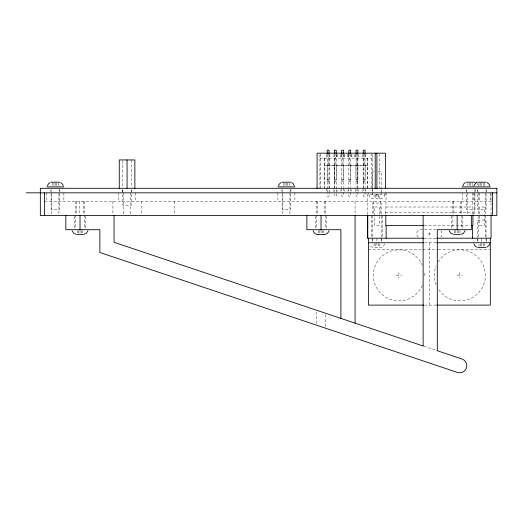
<?xml version="1.0" encoding="UTF-8"?>
<svg xmlns="http://www.w3.org/2000/svg" width="523" height="523" viewBox="0 0 523 523"><rect width="100%" height="100%" fill="white"/><g stroke="black" fill="none" stroke-linecap="round" stroke-linejoin="round"><path stroke-width="0.39" stroke-dasharray="2.62 1.96" d="M367.689 214.698L367.695 193.634M386.124 192.83L385.811 214.221M384.987 194.249L383.849 197.223L381.162 198.93L372.141 198.766L369.65 196.785L368.826 194.249M384.823 243.803L383.483 246.111L381.162 247.418L372.651 247.418L370.735 246.464L369.375 244.81M319.913 158.142L372.369 158.142M373.899 171.564L372.651 171.564L372.651 194.249M378.005 171.564L381.162 171.564L381.162 194.249M329.13 179.762L327.143 179.762L327.143 165.582M341.545 179.762L343.533 179.762L343.533 165.582M348.749 179.762L350.737 179.762L350.737 165.582M363.152 179.762L365.139 179.762L365.139 165.582M327.228 180.33L329.045 180.33M334.432 180.33L336.243 180.33M341.63 180.33L343.448 180.33M348.834 180.33L350.652 180.33M356.039 180.33L357.85 180.33M363.237 180.33L365.054 180.33M356.039 181.226L357.85 181.226M363.237 181.226L365.054 181.226M327.228 181.252L329.045 181.252M334.432 181.252L336.243 181.252M341.63 181.252L343.448 181.252M348.834 181.252L350.652 181.252M44.579 201.335L492.594 201.335M385.811 207.01L472.923 207.016L472.923 214.227M424.075 225.439L469.661 225.439M436.247 229.695L420.858 229.695A4.256 4.256 0 0 0 418.733 237.632M427.945 233.944L430.782 233.944M424.101 238.2L436.247 238.2M424.486 242.737L435.868 242.737M368.401 249.824L422.048 249.824M422.859 249.824L437.49 249.824M438.307 249.824L490.326 249.824M396.048 275.346L401.716 275.346M457.01 275.346L462.678 275.346M424.486 305.118L435.868 305.118M424.009 346.265L436.404 350.423M477.283 183.508L478.623 185.809M491.038 193.641L491.038 214.705M490.326 192.83L490.326 201.335M486.357 189.81L486.357 191.32M486.357 238.959L486.357 242.737M486.076 189.306L486.076 209.56L477.571 209.56L477.571 189.306M486.076 237.063L486.076 220.052L477.571 220.052L477.571 237.063M486.076 237.873L486.076 241.927M485.364 192.83L485.364 237.39M484.658 182.991L484.658 186.168M484.658 243.443L484.658 246.621M483.239 182.991L483.239 186.168M483.239 243.443L483.239 246.621M481.82 182.978L481.82 185.371M481.82 238.959L481.82 241.979M481.82 243.515L481.82 246.634M480.402 182.991L480.402 186.168M480.402 243.443L480.402 246.621M479.212 192.83L479.212 201.335M478.983 182.991L478.983 185.371M478.983 244.241L478.983 246.621M478.277 192.83L478.277 237.39M477.571 237.873L477.571 241.927M477.283 189.81L477.283 191.32M477.283 238.959L477.283 242.737M475.244 189.81L475.244 191.32M474.962 189.306L474.962 209.56L466.451 209.56L466.451 189.306M474.25 192.83L474.25 214.705M473.315 192.83L473.315 201.335M473.315 214.273L473.315 212.678L385.412 212.678L385.412 214.273M472.609 192.83L472.609 207.016M472.125 182.991L472.125 186.168M470.707 182.978L470.707 185.371M469.288 182.991L469.288 186.168M467.869 182.991L467.869 185.371M467.163 192.83L467.163 214.705M466.17 189.81L466.17 191.32M462.822 216.306L462.822 228.904M462.201 192.83L462.201 201.335M461.404 201.335L461.404 214.299M461.404 215.11L461.404 228.884M460.698 201.335L460.698 214.731M459.985 230.401L459.985 233.578M459.848 272.509L459.848 278.184M458.573 230.401L458.573 233.578M457.154 230.401L457.154 233.591M455.736 230.401L455.736 233.578M454.317 230.401L454.317 233.578M453.611 201.335L453.611 214.731M452.898 201.335L452.898 214.299M452.898 215.11L452.898 228.884M451.48 216.306L451.48 228.904M429.363 232.526L429.363 235.363M429.363 242.737L429.363 305.118M398.879 272.509L398.879 278.184M385.412 192.83L385.412 194.249L368.401 194.249L368.401 192.83M382.575 215.515L382.575 237.39M381.444 189.81L381.444 191.32M381.444 238.959L381.444 242.737M381.162 237.063L381.162 203.042L372.651 203.042L372.651 237.063M381.162 237.873L381.162 241.927M380.45 201.335L380.45 214.731M379.744 153.984L379.744 187.822M379.744 198.93L379.744 194.955L374.069 194.955L374.069 198.93M379.744 243.443L379.744 247.418M378.325 194.955L378.325 198.93M378.325 243.443L378.325 247.418M376.906 194.249L376.906 198.93M376.906 238.2L376.906 241.979M376.906 242.737L376.906 247.418M375.488 194.955L375.488 198.93M375.488 243.443L375.488 247.418M374.52 215.822L374.52 207.01L379.293 207.01L379.293 225.439L374.52 225.439L374.52 216.274M374.069 243.443L374.069 247.418M373.363 201.335L373.363 214.731M372.651 237.873L372.651 241.927M372.369 154.599L372.369 188.626M372.369 189.81L372.369 191.32M372.369 192.83L372.369 194.249M372.369 238.959L372.369 242.737M371.663 153.605L371.663 187.822M371.238 215.515L371.238 237.39M367.747 158.142L367.747 165.346L324.535 165.346L324.535 158.142M367.747 188.267L367.747 165.582L324.535 165.582L324.535 187.456M367.408 158.142L367.408 187.822M365.845 189.81L365.845 191.32M365.564 154.363L365.564 158.142M365.054 154.285L365.054 187.476M365.054 188.267L365.054 191.444M365.054 192.242L365.054 196.21L363.237 196.21L363.237 192.242M364.145 152.899L364.145 165.346M363.237 154.285L363.237 187.476M363.237 188.267L363.237 191.444M363.152 158.142L363.152 187.822M362.727 154.363L362.727 158.142M362.446 189.81L362.446 191.32M358.647 189.81L358.647 191.32M358.36 154.363L358.36 158.142M357.935 165.582L357.935 179.762L355.954 179.762L355.954 165.582M357.85 154.285L357.85 187.476M357.85 188.267L357.85 191.444M357.85 192.242L357.85 196.21L356.039 196.21L356.039 192.242M357.595 158.142L357.595 187.822M356.948 152.605L356.948 165.346M356.039 154.285L356.039 187.476M356.039 188.267L356.039 191.444M355.529 154.363L355.529 158.142M355.241 189.81L355.241 191.32M355.071 201.335L355.071 215.515M354.764 154.363L354.764 158.142M351.927 154.363L351.927 158.142M351.443 189.81L351.443 191.32M351.162 154.363L351.162 158.142M350.652 154.292L350.652 187.476M350.652 188.267L350.652 191.444M350.652 192.242L350.652 196.21L348.834 196.21L348.834 192.242M349.743 152.938L349.743 165.346M348.834 154.292L348.834 187.476M348.834 188.267L348.834 191.444M348.325 154.363L348.325 158.142M348.043 189.81L348.043 191.32M347.56 154.363L347.56 158.142M344.722 154.363L344.722 158.142M344.239 189.81L344.239 191.32M343.957 154.363L343.957 158.142M343.448 154.292L343.448 187.476M343.448 188.267L343.448 191.444M343.448 192.242L343.448 196.21L341.63 196.21L341.63 192.242M342.539 152.585L342.539 165.346M341.63 154.292L341.63 187.476M341.63 188.267L341.63 191.444M341.12 154.363L341.12 158.142M340.839 189.81L340.839 191.32M340.355 154.363L340.355 158.142M337.518 154.363L337.518 158.142M337.041 189.81L337.041 191.32M336.753 154.363L336.753 158.142M336.328 165.582L336.328 179.762L334.347 179.762L334.347 165.582M336.243 154.292L336.243 189.065M336.243 189.856L336.243 193.033M336.243 193.824L336.243 196.21L334.432 196.21L334.432 193.824M335.335 152.585L335.335 165.346M334.687 158.142L334.687 187.822M334.432 154.292L334.432 189.065M334.432 189.856L334.432 193.033M333.922 154.363L333.922 158.142M333.635 189.81L333.635 191.32M329.836 189.81L329.836 191.32M329.555 154.363L329.555 158.142M329.13 158.142L329.13 187.822M329.045 154.292L329.045 196.21L327.228 196.21L327.228 193.824M328.137 152.585L328.137 165.346M327.228 154.292L327.228 189.065M327.228 189.856L327.228 193.033M326.718 154.363L326.718 158.142M326.718 216.306L326.718 229.695M326.437 188.293L326.437 191.32M325.299 201.335L325.299 214.299M325.299 215.11L325.299 228.884M325.299 314.735L325.299 326.542M324.593 201.335L324.593 214.731M324.168 158.142L324.168 188.626M323.881 230.401L323.881 233.578M322.462 230.401L322.462 233.578M321.044 230.401L321.044 233.591M320.619 153.605L320.619 187.822M319.913 154.599L319.913 188.626M319.631 230.401L319.631 233.578M318.213 230.401L318.213 233.578M317.5 201.335L317.5 214.731M316.794 201.335L316.794 214.299M316.794 215.11L316.794 228.884M316.794 311.878L316.794 324.476M315.376 216.306L315.376 228.904M294.9 192.83L294.9 201.335M290.932 189.81L290.932 191.32M290.651 189.306L290.651 209.56L282.145 209.56L282.145 189.306M289.938 192.83L289.938 214.705M289.232 182.991L289.232 186.168M287.813 182.991L287.813 186.168M286.395 182.978L286.395 185.371M284.976 182.991L284.976 186.168M283.558 182.991L283.558 185.371M282.851 192.83L282.851 214.705M281.858 189.81L281.858 191.32M277.89 192.83L277.89 201.335M174.492 201.335L174.492 214.731M141.243 201.335L141.243 214.731M135.568 192.83L135.568 201.335M131.6 189.81L131.6 191.32M131.319 159.94L131.319 187.482M131.319 189.81L131.319 205.31L122.813 205.31L122.813 189.914M130.606 192.83L130.606 214.705M123.52 192.83L123.52 214.705M122.813 160.751L122.813 187.482M122.526 189.81L122.526 191.32M122.245 189.81L122.245 191.32M118.558 192.83L118.558 201.335M112.89 201.335L112.89 214.731M85.694 216.306L85.694 229.695M84.281 201.335L84.281 214.299M84.281 215.11L84.281 228.884M83.569 201.335L83.569 214.731M82.863 230.401L82.863 233.578M81.444 230.401L81.444 233.578M80.026 230.401L80.026 233.591M79.633 201.335L79.633 214.731M78.607 230.401L78.607 233.578M77.188 230.401L77.188 233.578M76.482 201.335L76.482 214.731M75.77 201.335L75.77 214.299M75.77 215.11L75.77 228.884M74.351 216.306L74.351 229.695M63.865 192.83L63.865 201.335M59.89 189.81L59.89 191.32M59.609 189.306L59.609 209.56L51.104 209.56L51.104 189.306M58.903 192.83L58.903 214.705M58.19 182.991L58.19 186.168M56.772 182.991L56.772 186.168M55.353 182.978L55.353 185.371M53.941 182.991L53.941 186.168M52.522 182.991L52.522 185.371M51.81 192.83L51.81 214.705M50.816 189.81L50.816 191.32M46.848 192.83L46.848 201.335M440.876 230.937A4.256 4.256 0 0 1 440.876 236.952M424.303 273.124A25.522 25.522 0 0 1 424.303 277.563M422.316 285.453A25.522 25.522 0 0 1 383.248 295.515A25.522 25.522 0 0 1 383.248 255.178A25.522 25.522 0 0 1 422.316 265.233M438.124 261.951A25.522 25.522 0 0 1 476.623 256.113A25.522 25.522 0 0 1 476.061 295.05A25.522 25.522 0 0 1 437.744 288.108M436.13 284.767A25.522 25.522 0 0 1 436.13 265.926M484.206 207.016L479.434 207.016L479.434 225.439L484.206 225.439L484.206 207.016"/><path stroke-width="0.78" d="M367.689 238.2L367.689 215.509L367.689 238.2L423.676 238.2M47.443 185.809L48.417 183.906L50.09 182.573M87.942 230.761L86.197 233.421L83.706 234.369M278.478 185.809L279.452 183.906L281.132 182.573M328.96 230.761C328.411 232.872 326.319 234.69 324.051 234.369M462.79 185.809L463.764 183.906L465.444 182.573M473.903 185.809L475.649 183.148M465.071 230.761L463.326 233.421L460.835 234.369M489.737 243.803L488.763 245.712L487.083 247.046M476.087 182.834L476.558 182.573M51.104 182.2L59.609 182.2M282.145 182.2L290.651 182.2M466.451 182.2L474.962 182.2M477.571 182.2L486.076 182.2M46.848 186.874L63.865 186.874M277.89 186.874L294.9 186.874M462.201 186.874L490.326 186.874M26.15 192.83L496.85 192.83M423.257 225.439L385.811 225.439L385.811 215.025M471.295 225.439L472.923 225.439L472.923 215.025M76.345 234.369L73.854 233.421L72.109 230.761M77.188 234.369L82.863 234.369M318.036 234.369C315.774 234.69 313.682 232.872 313.127 230.761M318.213 234.369L323.881 234.369M453.467 234.369L450.976 233.421L449.237 230.761M454.317 234.369L459.985 234.369M436.679 238.2L491.038 238.2L491.038 215.509M368.401 242.737L423.676 242.737M436.679 242.737L490.326 242.737M477.571 247.418L486.076 247.418M423.676 305.118L368.401 305.118L368.401 238.2M436.679 305.118L490.326 305.118L490.326 238.2M423.238 346.01L114.053 242.299L114.053 215.515M437.176 350.685L461.966 359A7.087 7.087 0 0 1 466.438 367.97A7.087 7.087 0 0 1 457.462 372.441L99.873 252.498L99.873 229.695L65.846 229.695L65.846 215.515M487.083 182.573L488.763 183.906L489.737 185.809M475.969 182.573L476.44 182.834M476.558 247.046L474.877 245.712L473.903 243.803M291.657 182.573L293.338 183.906L294.312 185.809M60.622 182.573L62.296 183.906L63.27 185.809M492.594 192.83L492.594 215.515M472.609 225.439L472.609 238.2M471.328 215.515L471.328 229.695L437.306 229.695L437.306 350.724M457.154 215.515L457.154 229.695M423.127 215.515L423.127 345.965M386.124 225.439L386.124 238.2M385.412 188.626L385.412 153.18L317.075 153.18L317.075 188.626M376.906 153.18L376.906 188.626M375.207 153.18L375.207 188.626M365.054 153.468L365.054 150.206L363.237 150.206L363.237 153.468M357.85 153.468L357.85 150.206L356.039 150.206L356.039 153.468M355.071 215.515L355.071 323.142M350.652 153.474L350.652 150.206L348.834 150.206L348.834 153.474M343.448 153.474L343.448 150.206L341.63 150.206L341.63 153.474M340.898 318.389L340.898 229.695L306.87 229.695L306.87 215.515M336.243 153.474L336.243 150.206L334.432 150.206L334.432 153.474M329.045 153.474L329.045 150.206L327.228 150.206L327.228 153.474M321.044 215.515L321.044 229.695M134.862 188.293L134.862 159.94L119.264 159.94L119.264 188.293M127.063 159.94L127.063 188.293M80.026 215.515L80.026 229.695M44.579 192.83L44.579 215.515M496.85 188.293L40.33 188.293L40.33 215.515L496.85 215.515L496.85 188.293"/></g></svg>
